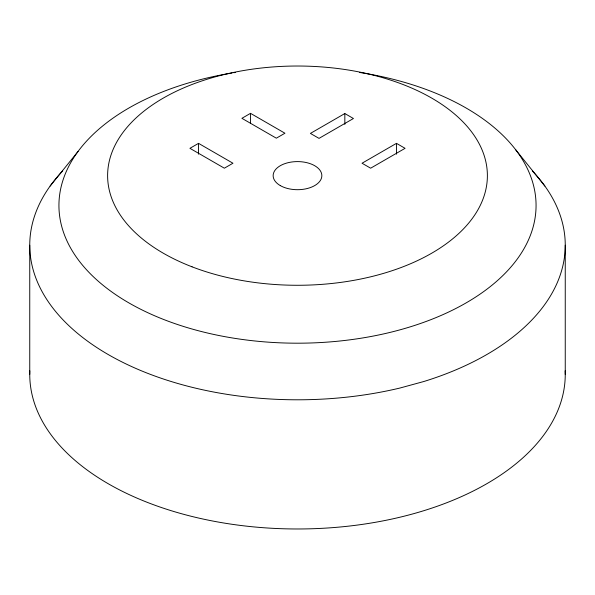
<?xml version="1.0" encoding="UTF-8"?>
<svg xmlns="http://www.w3.org/2000/svg" width="595" height="595" viewBox="0 0 595 595"><rect width="100%" height="100%" fill="white"/><g stroke="black" fill="none" stroke-linecap="round" stroke-linejoin="round"><path stroke-width="0.89" d="M50.129 186.049L78.071 151.413M198.537 143.35L189.924 148.319L224.352 168.199L232.957 163.231L198.537 143.35L198.537 154.194M250.51 113.34L241.905 118.316L276.333 138.189L284.938 133.221L250.51 113.34L250.51 123.284M344.832 113.541L310.412 133.414L319.017 138.382L353.437 118.509L344.832 113.541L344.832 124.385M396.463 143.35L362.043 163.231L370.648 168.199L405.076 148.319L396.463 143.35L396.463 154.194M515.493 149.501L544.871 186.049M565.25 245.207L565.25 374.389M29.75 245.207L29.75 374.389M565.176 370.826A267.75 154.581 0 0 1 297.5 528.977A267.75 154.581 0 0 1 29.824 370.826M532.443 171.07A267.75 154.581 0 0 1 423.714 381.544L399.966 388.029A267.75 154.581 0 0 1 98.272 348.484A267.75 154.581 0 0 1 62.557 171.07M359.551 72.464A238.565 137.735 0 0 1 493.545 283.941A238.565 137.735 0 0 1 103.53 285.645A238.565 137.735 0 0 1 231.976 73.021M233.753 72.731A238.565 137.735 0 0 1 235.531 72.456M280.29 185.588A24.343 14.049 0 0 0 321.01 179.288A24.343 14.049 0 0 0 291.2 162.078A24.343 14.049 0 0 0 280.29 185.588M192.088 266.835A189.887 109.629 0 0 0 486.985 182.762A189.887 109.629 0 0 0 213.434 77.35A189.887 109.629 0 0 0 192.088 266.835"/></g></svg>
